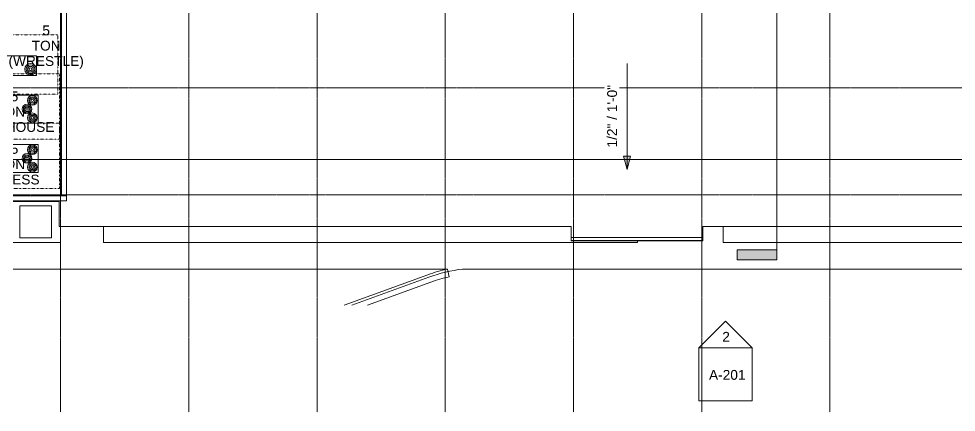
# Model space of a CAD drawing. Header units: inches. Extents: x 21571 to 32399, y -23276 to -19987.
# Drawn here: x 28496 to 30612, y -23276 to -22387 of the extents above; entities that cross this region are included whole.
import ezdxf

# ---------------------------------------------------------------- set-up
doc = ezdxf.new("R2010")
doc.units = ezdxf.units.IN
doc.header["$MEASUREMENT"] = 0
doc.linetypes.add('Dash dot', pattern=[0.625, 0.25, -0.1875, 0, -0.1875])
doc.linetypes.add('Grid Line 1_2_', pattern=[0.875, 0.5, -0.125, 0.125, -0.125])
for name, color, linetype, lineweight in [('A-ROOF', 132, 'Continuous', 9), ('A-ROOF-OTLN', 132, 'Continuous', 9), ('C-BLDG-PADS', 91, 'Continuous', 9), ('C-TOPO', 7, 'Continuous', 9), ('Conc', 7, 'Continuous', 9), ('E-ELEC-EQPM', 71, 'Continuous', 9), ('EOP-PR', 4, 'Continuous', 9), ('G-ANNO-DIMS', 111, 'Continuous', 9), ('G-ANNO-SYMB', 111, 'Continuous', 9), ('L-SITE-WALL', 31, 'Continuous', 9), ('M-EQPM', 50, 'Continuous', 9), ('M-EQPM-IDEN', 50, 'Continuous', 9), ('S-COLS', 52, 'Continuous', 9), ('S-GRID', 1, 'Continuous', 9)]:
    doc.layers.add(name, color=color, linetype=linetype, lineweight=lineweight)
doc.styles.add('Arial_1', font='arial.ttf', dxfattribs={"height": 22.129491})

# ---------------------------------------------------------------- blocks, each defined once
blk = doc.blocks.new('HSS-Round Hollow Structural Section-Column - HSS4X0_220-947151-Roof Low')
at = {"layer": 'S-COLS'}
for radius, start, end in [(2, 0, 180), (2, 180, 0), (1.8, 0, 180), (1.8, 180, 0)]:
    blk.add_arc((0, 0), radius, start, end, dxfattribs=at)
blk = doc.blocks.new('Carrier_48TC_Standard_Efficiency_Gas_Heat_Electric_Cooling_Packaged_Rooftop_Unit_3_to_15_nominal_tons - 15 ton 48TC__16-873539-Roof Low')
at = {"layer": 'M-EQPM', "linetype": 'Dash dot'}
for p, q in [((-105.9, -79.7), (-105.9, 67.7)), ((-105.9, 67.7), (93.9, 67.7)), ((93.9, 67.7), (93.9, -79.7)), ((93.9, -79.7), (-105.9, -79.7))]:
    blk.add_line(p, q, dxfattribs=at)
at = {"layer": 'M-EQPM'}
for p, q in [((57.9, 31.7), (-57.9, 31.7)), ((-57.9, 31.7), (-57.9, -31.7)), ((57.9, -31.7), (57.9, 31.7)), ((58.1, 27.3), (57.9, 27.3)), ((58.1, 27.3), (58.1, 15.4)), ((57.9, 15.4), (58.1, 15.4)), ((58.1, 10.3), (57.9, 10.3)), ((57.9, 9.3), (58.1, 9.3)), ((58.1, 6.7), (57.9, 6.7)), ((58.1, 9.3), (58.1, 10.3)), ((58.1, 10.3), (58.1, 9.3)), ((58.1, 6.7), (58.1, -25.1)), ((-57.9, -31.7), (57.9, -31.7)), ((57.9, -25.1), (58.1, -25.1))]:
    blk.add_line(p, q, dxfattribs=at)
for centre, radius in [((-44.9, 19.7), 11), ((-44.9, 19.7), 8.25), ((-44.9, 19.7), 5.5), ((-44.9, 19.7), 2.75), ((-32.9, 0), 11), ((-32.9, 0), 8.25), ((-32.9, 0), 5.5), ((-32.9, 0), 2.75), ((-44.9, -19.7), 11), ((-44.9, -19.7), 8.25), ((-44.9, -19.7), 5.5), ((-44.9, -19.7), 2.75)]:
    blk.add_circle(centre, radius, dxfattribs=at)
blk = doc.blocks.new('Carrier_48TC_Standard_Efficiency_Gas_Heat_Electric_Cooling_Packaged_Rooftop_Unit_3_to_15_nominal_tons - 5 ton 48TC__06-873527-Roof Low')
at = {"layer": 'M-EQPM', "linetype": 'Dash dot'}
for p, q in [((-85.2, -70), (-85.2, 64)), ((-85.2, 64), (73.2, 64)), ((73.2, 64), (73.2, -70)), ((73.2, -70), (-85.2, -70))]:
    blk.add_line(p, q, dxfattribs=at)
at = {"layer": 'M-EQPM'}
for p, q in [((37.2, 22), (-37.2, 22)), ((-37.2, 22), (-37.2, -22)), ((37.2, -22), (37.2, 22)), ((37.3, 19.7), (37.2, 19.7)), ((37.2, 9.2), (37.3, 9.2)), ((37.3, 5.3), (37.2, 5.3)), ((37.2, 4.2), (37.3, 4.2)), ((37.3, 1.4), (37.2, 1.4)), ((37.3, 19.7), (37.3, 9.2)), ((37.3, 4.2), (37.3, 5.3)), ((37.3, 5.3), (37.3, 4.2)), ((37.3, 1.4), (37.3, -15.4)), ((37.2, -15.4), (37.3, -15.4)), ((-37.2, -22), (37.2, -22))]:
    blk.add_line(p, q, dxfattribs=at)
for radius in [13, 9.75, 6.5, 3.25]:
    blk.add_circle((-23.2, 8), radius, dxfattribs=at)
blk = doc.blocks.new('Transformer-Dry-Type-Siemens - 6x6x6-1004770-Roof Low')
at = {"layer": 'E-ELEC-EQPM'}
for p, q in [((36, 36), (-36, 36)), ((-36, 36), (-36, -36)), ((36, -36), (36, 36)), ((-36, -36), (36, -36))]:
    blk.add_line(p, q, dxfattribs=at)
blk = doc.blocks.new('Elevation - Detail Number-93309-Roof Low')
at = {"layer": 'G-ANNO-SYMB'}
for p, q in [((-0.25, -0.25), (-0.25, 0.25)), ((-0.25, 0.25), (0.25, 0.25)), ((0.25, 0.25), (0.25, -0.25)), ((0.25, -0.25), (-0.25, -0.25))]:
    blk.add_line(p, q, dxfattribs=at)
blk = doc.blocks.new('Elevation - Detail Number-93036-Roof Low')
at = {"layer": 'G-ANNO-SYMB'}
for p, q in [((0, 0.25), (-0.25, 0)), ((0.25, 0), (0, 0.25)), ((-0.25, 0), (0.25, 0))]:
    blk.add_line(p, q, dxfattribs=at)
blk = doc.blocks.new('Section - 3_32_ x 3_8_-18514-Roof Low')
at = {"layer": 'G-ANNO-SYMB'}
blk.add_hatch(color=256, dxfattribs=at).paths.add_polyline_path([(0, 0.375), (0, 0), (-0.09375, 0), (-0.09375, 0.375)], flags=0)
for p, q in [((0, 0.375), (-0.09375, 0.375)), ((-0.09375, 0.375), (-0.09375, 0)), ((0, 0), (0, 0.375)), ((-0.09375, 0), (0, 0))]:
    blk.add_line(p, q, dxfattribs=at)

msp = doc.modelspace()

# ---------------------------------------------------------------- hatches: boundary and pattern name
at = {"layer": 'G-ANNO-DIMS'}
msp.add_hatch(color=256, dxfattribs=at).paths.add_polyline_path([(29868.8, -22727.4), (29876.8, -22697.4), (29860.7, -22697.4)], flags=0)

# ---------------------------------------------------------------- linework, layer by layer
at = {"layer": 'A-ROOF'}
for p, q in [((28587, -22855.8), (28587, -22797.9)), ((28587, -22855.8), (29742.8, -22855.8)), ((29742.8, -22855.8), (29742.8, -22880.8)), ((30040, -22880.8), (30040, -22855.8)), ((30040, -22855.8), (31771.5, -22855.8)), ((29742.8, -22880.8), (30040, -22880.8))]:
    msp.add_line(p, q, dxfattribs=at)
at = {"layer": 'A-ROOF-OTLN'}
for p, q in [((29742.8, -22888.4), (29742.8, -22880.8)), ((30040, -22880.9), (29742.8, -22880.9)), ((30040, -22887.7), (29742.8, -22887.7)), ((29742.8, -22888.4), (30040, -22888.4)), ((30040, -22880.8), (30040, -22888.4))]:
    msp.add_line(p, q, dxfattribs=at)
at = {"layer": 'C-BLDG-PADS'}
msp.add_line((27851.3, -22799.3), (28587, -22799.3), dxfattribs=at)
at = {"layer": 'C-TOPO'}
msp.add_line((27851.3, -22799.3), (28587, -22799.3), dxfattribs=at)
at = {"layer": 'Conc'}
for p, q in [((28589.9, -22892.1), (28589.9, -22855.8)), ((28686.7, -22892.1), (28686.7, -22855.8)), ((30085.9, -22892.1), (30085.9, -22855.8)), ((27851.2, -22892.1), (28589.9, -22892.1)), ((28686.7, -22892.1), (29892.7, -22892.1)), ((29892.7, -22892.1), (29892.7, -22888.3)), ((30085.9, -22892.1), (31774.7, -22892.1)), ((29463.5, -22952.1), (27734.1, -22952.1)), ((31953.1, -22952.1), (29497.5, -22952.1))]:
    msp.add_line(p, q, dxfattribs=at)
at = {"layer": 'EOP-PR'}
for p, q in [((29467.5, -22969.6), (29463.5, -22952.1)), ((29230.1, -23034), (29419.4, -22965)), ((29247.6, -23034), (29421.5, -22970.7)), ((29282.7, -23034), (29425.6, -22982))]:
    msp.add_line(p, q, dxfattribs=at)
for radius, start in [(366, 102.7965), (360, 97.5129), (348, 102.7965)]:
    msp.add_arc((29544.6, -23309), radius, start, 110, dxfattribs=at)
at = {"layer": 'G-ANNO-DIMS'}
for p, q in [((29868.8, -22487.4), (29868.8, -22727.4)), ((29876.8, -22697.4), (29860.7, -22697.4)), ((29860.7, -22697.4), (29868.8, -22727.4)), ((29868.8, -22727.4), (29876.8, -22697.4))]:
    msp.add_line(p, q, dxfattribs=at)
at = {"layer": 'G-ANNO-SYMB'}
for p, q in [((30207.1, -21003.1), (30207.1, -22908.8)), ((32148.9, -22705), (27677.7, -22705))]:
    msp.add_line(p, q, dxfattribs=at)
at = {"layer": 'L-SITE-WALL'}
for p, q in [((28592.4, -22786.7), (28592.4, -22370.2)), ((28603.7, -22370.2), (28603.7, -22797.9)), ((28603.7, -22786.7), (27853.5, -22786.7)), ((28603.7, -22797.9), (27853.5, -22797.9))]:
    msp.add_line(p, q, dxfattribs=at)
at = {"layer": 'S-GRID', "linetype": 'Grid Line 1_2_'}
for p, q in [((28590, -23275.7), (28590, -20181.9)), ((28879.5, -23275.7), (28879.5, -20181.9)), ((29169, -23275.7), (29169, -20181.9)), ((29458.5, -23275.7), (29458.5, -20181.9)), ((29748, -23275.7), (29748, -20181.9)), ((30037.5, -23275.7), (30037.5, -20181.9)), ((30327, -23275.7), (30327, -20181.9)), ((32399.3, -22543.1), (27492.2, -22543.1)), ((32399.3, -22784.3), (27492.2, -22784.3))]:
    msp.add_line(p, q, dxfattribs=at)

# ---------------------------------------------------------------- block references
at = {"layer": 'E-ELEC-EQPM'}
msp.add_blockref('Transformer-Dry-Type-Siemens - 6x6x6-1004770-Roof Low', (28533.6, -22845.5), dxfattribs=at)
at = {"layer": 'G-ANNO-SYMB', "xscale": 239.9999999999998, "yscale": 239.9999999999998, "zscale": 239.9999999999998, "rotation": 89.99999999999947}
msp.add_blockref('Section - 3_32_ x 3_8_-18514-Roof Low', (30207.1, -22908.8), dxfattribs=at)
at = {"layer": 'G-ANNO-SYMB', "xscale": 239.9999999999998, "yscale": 239.9999999999998, "zscale": 239.9999999999998}
for name, p in [('Elevation - Detail Number-93036-Roof Low', (30091.1, -23129.8)), ('Elevation - Detail Number-93309-Roof Low', (30091.1, -23189.8))]:
    msp.add_blockref(name, p, dxfattribs=at)
at = {"layer": 'M-EQPM', "rotation": 180}
for name, p in [('Carrier_48TC_Standard_Efficiency_Gas_Heat_Electric_Cooling_Packaged_Rooftop_Unit_3_to_15_nominal_tons - 5 ton 48TC__06-873527-Roof Low', (28498.7, -22492.7)), ('Carrier_48TC_Standard_Efficiency_Gas_Heat_Electric_Cooling_Packaged_Rooftop_Unit_3_to_15_nominal_tons - 15 ton 48TC__16-873539-Roof Low', (28481.4, -22590.8)), ('Carrier_48TC_Standard_Efficiency_Gas_Heat_Electric_Cooling_Packaged_Rooftop_Unit_3_to_15_nominal_tons - 15 ton 48TC__16-873539-Roof Low', (28481.4, -22702.2))]:
    msp.add_blockref(name, p, dxfattribs=at)
at = {"layer": 'S-COLS', "rotation": 180}
msp.add_blockref('HSS-Round Hollow Structural Section-Column - HSS4X0_220-947151-Roof Low', (28590, -22543.1), dxfattribs=at)

# ---------------------------------------------------------------- texts
at = {"layer": 'M-EQPM-IDEN', "char_height": 22.13, "attachment_point": 2, "line_spacing_factor": 0.938532, "style": 'Arial_1'}
for s, insert, width in [('5\\PTON\\P(WRESTLE)', (28557.4, -22401.8), 201.96), ('15\\PTON\\PFIELDHOUSE', (28477.3, -22550.9), 234.9), ('15\\PTON\\PFITNESS', (28477.3, -22669.6), 155.25)]:
    msp.add_mtext(s, dxfattribs=dict(at, insert=insert, width=width))

# ---------------------------------------------------------------- next in the draw order: texts
at = {"layer": 'G-ANNO-DIMS', "insert": (29824, -22677.5), "char_height": 22.129, "width": 168.21, "attachment_point": 1, "rotation": 90, "line_spacing_factor": 0.938532, "style": 'Arial_1', "bg_fill": 3, "box_fill_scale": 1.25, "bg_fill_color": 0, "bg_fill_transparency": 0}
msp.add_mtext('1/2" / 1\'-0"', dxfattribs=at)
at = {"layer": 'G-ANNO-SYMB', "attachment_point": 2, "line_spacing_factor": 0.938532, "style": 'Arial_1', "bg_fill": 3, "box_fill_scale": 1.25, "bg_fill_color": 0, "bg_fill_transparency": 0}
for s, insert, char_height, width in [('2', (30092.4, -23094.2), 22.1, 20.52), ('A-201', (30095.1, -23180.2), 22.13, 98.28)]:
    msp.add_mtext(s, dxfattribs=dict(at, insert=insert, char_height=char_height, width=width))

doc.saveas('drawing.dxf')
